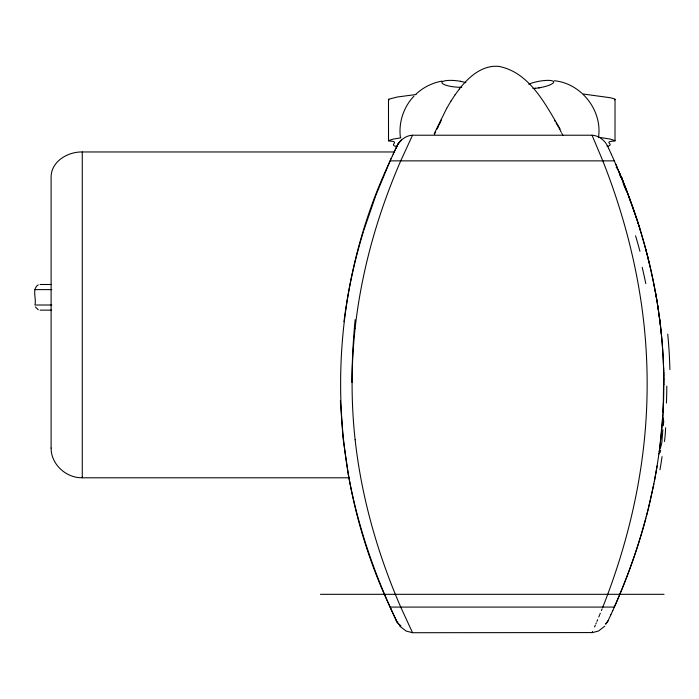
<?xml version="1.0" encoding="UTF-8"?>
<svg xmlns="http://www.w3.org/2000/svg" width="699" height="699" viewBox="0 0 699 699"><rect width="100%" height="100%" fill="white"/><g stroke="black" fill="none" stroke-linecap="round" stroke-linejoin="round"><path stroke-width="1.05" d="M82.272 477.059L82.272 477.801L348.932 477.801M663.832 384.843L663.832 383.795M663.255 412.017L663.255 413.1M663.491 402.528L663.368 405.612M663.229 408.697L663.701 372.2M663.325 406.582L663.063 411.903C659.227 479.304 641.603 545.465 614.325 607.082L614.106 607.58M662.853 429.763L661.831 442.65L660.468 448.076L659.935 446.617L662.897 414.699M663.098 411.248L663.054 411.921M583.429 94.05L610.21 97.729L614.377 98.865L615.033 99.302L614.535 99.931M615.033 99.302L615.015 141.006C601.542 141.661 615.854 144.335 607.055 146.493M662.731 417.242L662.696 417.705M598.519 137.284C602.512 110.468 581.358 83.382 554.377 80.743M343.978 321.732C347.779 291.326 354.349 261.277 363.305 231.981M659.839 447.369L659.777 447.806M659.769 447.928L659.69 448.522M659.655 448.81L659.568 449.457M659.428 450.523L659.367 450.995M659.323 451.344L659.236 451.991M355.127 328.198C361.549 270.469 377.635 214.086 400.719 160.866L412.532 135.23L592.036 135.222C598.466 135.501 604.373 139.914 607.282 145.523M658.965 453.966L659.026 453.52M657.156 465.945L654.43 481.218M51.77 305.009L34.95 305.009C36.697 298.7 31.534 288.984 38.235 284.851M653.914 483.857L648.419 508.479M394.009 152.434L393.423 153.623M660.083 452.594L660.669 450.121M648.209 509.3L647.291 512.961M647.082 513.765L646.348 516.578M645.92 518.177C637.462 549.895 626.182 580.834 612.682 610.751M363.812 230.321L375.913 195.178L390.383 160.272M662.32 419.95L662.626 418.509A6.134 1.328 -77.5 0 0 662.704 417.897M602.678 607.431L602.818 607.082C624.015 553.477 638.563 497.155 644.382 439.75A563.036 563.036 0 0 0 644.382 328.198C638.563 270.793 624.015 214.471 602.818 160.866L592.053 135.257M602.119 608.829L601.393 610.629M600.336 613.224L599.882 614.351M599.567 615.103L598.79 616.99M597.697 619.611L596.929 621.42M434.656 134.243L434.996 133.43M596.334 622.826L595.898 623.849M595.347 625.151L595.076 625.771M594.814 626.374L594.569 626.951M435.346 132.618L435.695 131.805M592.595 631.459L592.289 632.149M592.105 632.569L412.532 632.717L406.102 631.04L399.802 626.234M390.287 160.499L390.959 159.005M612.787 610.533L610.821 614.858M391.125 158.629L392.226 156.218M390.924 159.075L391.187 158.498M392.384 155.877L393.266 153.955M608.095 620.703L605.64 624.181L607.763 621.359L610.9 614.683M393.214 154.068L393.423 153.614M394.026 152.321L394.568 151.15M394.454 151.403L394.725 150.827M395.014 150.206L395.538 149.088M395.118 149.988L394.664 150.958M434.14 133.85L446.696 108.345M436.805 129.367L441.226 120.001M395.765 148.607L396.123 147.865M395.651 148.852L395.922 148.284M607.641 621.673L607.37 622.232M396.316 147.454L396.971 146.082M395.983 148.162L396.35 147.384M401.541 139.975A21.049 21.049 0 0 0 400.929 140.543A17.431 17.431 0 0 0 397.233 145.462C400.169 139.949 406.084 135.466 412.541 135.222M397.119 145.776L397.006 146.012M437.679 127.533L437.985 126.921M438.282 126.309L438.588 125.698M439.854 123.286L440.187 122.683M440.51 122.089L440.851 121.495M446.661 108.397L450.916 101.198M459.409 88.939C468.784 76.776 482.633 64.649 499.077 66.431C529.798 72.539 545.535 104.562 560.091 128.974M450.881 101.25L455.163 94.715M455.136 94.758L459.435 88.895M413.991 96.112C403.611 106.912 398.482 122.456 400.387 137.301M604.722 626.234L598.44 631.04L592.036 632.726M415.748 94.356C422.965 87.48 432.235 82.814 442.056 81.11M397.574 146.676C386.827 145.077 402.187 141.425 388.513 141.006L388.495 99.302L397.259 97.012L415.966 94.531M388.495 140.648L393.319 139.075L400.894 137.817M539.829 87.69L538.711 87.873M535.591 88.275L534.997 88.336M394.192 151.963L82.264 151.963C68.083 151.692 51.534 161.041 51.106 176.594L51.106 448.068M637.025 219.792L625.928 188.756L614.325 160.866L390.147 160.866C324.1 300.719 324.135 467.212 390.121 607.082L390.234 607.335M40.079 284.493L51.403 284.493M34.95 289.622L51.77 289.622M40.079 310.138L51.403 310.138M320.439 594.316L664.05 594.316M390.147 607.082L614.299 607.082M598.606 137.249L610.21 139.075L615.033 140.648M460.44 81.311L461.532 81.53M389.002 99.931L388.495 99.302M38.253 309.779L35.369 306.896M554.499 120.578L554.901 121.189M617.837 169.35L619.305 172.391M556.089 123.05L556.474 123.679M556.858 124.308L557.164 124.824M557.479 125.348L558.387 126.912M558.982 127.961L559.27 128.494M559.558 129.018L559.847 129.551M560.135 130.075L560.703 131.141M560.974 131.665L561.253 132.198M561.699 133.063L562.031 133.736M562.372 134.409L562.861 135.414M412.532 632.709L400.719 607.082C377.635 553.861 361.549 497.478 355.127 439.75M397.242 622.442L396.683 621.254M396.202 620.249L396.709 621.324M607.3 145.549L608.532 148.179M396.071 619.987L395.59 618.965M396.412 620.703L394.952 617.619M395.442 618.641L394.332 616.291M608.619 148.354L611.354 154.269M394.786 617.252L393.572 614.639M394.149 615.889C373.275 571.162 357.39 523.979 348.478 475.381M392.952 613.311L393.362 614.203M392.742 612.857L392.322 611.931M392.104 611.468L391.667 610.507M611.372 154.296L614.325 160.866M391.562 610.271L391.003 609.056M390.898 608.812L390.453 607.824M615.836 164.291L617.217 167.489M619.052 171.779L621.525 177.729M619.62 173.116L619.926 173.859M620.887 176.174L621.123 176.742M621.193 176.908L622.171 179.293M621.996 178.883L623.831 183.435M622.328 179.695L623.141 181.618M624.513 185.148L625.203 186.886M625.544 187.769L625.893 188.66M629.747 198.839L623.159 181.749L623.333 182.177M626.584 190.451L626.933 191.36M627.283 192.277L627.99 194.121M628.689 195.991L629.039 196.935M629.406 197.922C640.66 228.311 649.467 259.635 655.33 291.509M630.096 199.792L630.446 200.753M630.795 201.723L631.153 202.693M621.481 176.987L621.769 177.782M621.682 177.529L621.9 178.149M621.839 177.974L622.328 179.328M622.18 178.944L622.8 180.665M631.852 204.65L632.202 205.637M622.975 181.155L623.359 182.247M632.551 206.624L632.901 207.62M633.25 208.617L633.6 209.613M633.941 210.617L634.29 211.622M634.64 212.636L634.98 213.649M635.321 214.663L635.662 215.685M637.357 220.823L637.698 221.863M638.03 222.894L638.362 223.933M638.606 224.72L638.86 225.497M639.017 226.022L639.183 226.546M639.506 227.586L639.672 228.11M639.996 229.158L640.319 230.216M635.985 216.646C647.903 252.898 656.37 290.268 660.738 328.198A504.276 504.276 0 0 1 663.063 411.86M645.806 249.351L645.955 249.893M646.234 250.967L646.383 251.5M647.152 254.462L647.012 253.92M647.492 255.808L647.772 256.882M648.043 257.957L648.576 260.115M648.838 261.19L649.1 262.274M649.362 263.357L649.624 264.432M654.203 285.55L654.308 286.092M655.138 290.461C660.415 318.805 663.351 347.595 663.779 376.429M348.355 474.726L348.521 475.608M655.531 292.593L655.723 293.676M348.382 474.848L343.008 437.906L340.369 400.833M655.915 294.76L656.3 296.935M656.483 298.019L657.034 301.269M657.724 305.594L658.379 309.928M659 314.262L659.856 320.754M659.996 321.837L660.127 322.921M660.258 323.995L660.45 325.62M660.572 326.695L660.634 327.237M660.87 329.395L660.931 329.937M661.044 331.011L661.105 331.553M661.21 332.637L661.324 333.711M51.106 448.076C50.983 464.433 66.335 478.186 82.272 477.732L82.264 151.971M663.578 367.962L663.613 369.02M663.639 370.077L663.674 371.143M663.788 377.477L663.823 380.64M663.832 381.689L663.832 382.746M663.255 409.282L663.255 410.925M461.759 87.261A13.622 3.198 5.7 0 1 443.909 84.422A13.622 3.198 5.7 0 1 447.543 80.472A13.622 3.198 5.7 0 1 465.892 82.762M528.785 84.256A14.242 3.233 -10.3 0 1 547.85 80.359A14.242 3.233 -10.3 0 1 551.572 84.142A14.242 3.233 -10.3 0 1 532.944 88.467M623.193 183.671A97.039 1.319 67.3 0 1 626.234 190.748M619.331 173.806A93.771 3.547 69.3 0 1 620.782 177.284M355.127 439.75A513.686 513.686 0 0 1 355.127 328.198M400.964 625.989A17.239 15.264 0 0 1 396.35 620.729A17.152 15.229 -0.5 0 0 400.125 625.387M397.224 145.462A17.816 17.816 0 0 1 400.946 140.569M635.566 235.808A197.162 58.996 77.3 0 1 639.952 251.291M642.215 267.315A265.655 122.517 79 0 1 645.789 283.602M667.728 334.078A296.332 173.256 79.7 0 1 669.895 369.579M666.802 386.101A284.275 144.981 81.1 0 1 666.418 403.052M616.169 167.279A17.038 14.924 0.1 0 1 617.89 169.324M663.744 420.859A139.809 9.882 88.3 0 1 663.325 425.743M663.526 418.369A37.056 2.516 -88.9 0 1 662.984 424.59M351.964 382.502A175.519 40.42 -83.7 0 1 355.127 319.679M665.64 427.744A131.875 12.8 84.5 0 1 664.434 441.488M662.067 456.613A301.155 121.827 84.5 0 1 659.978 469.78"/></g></svg>
